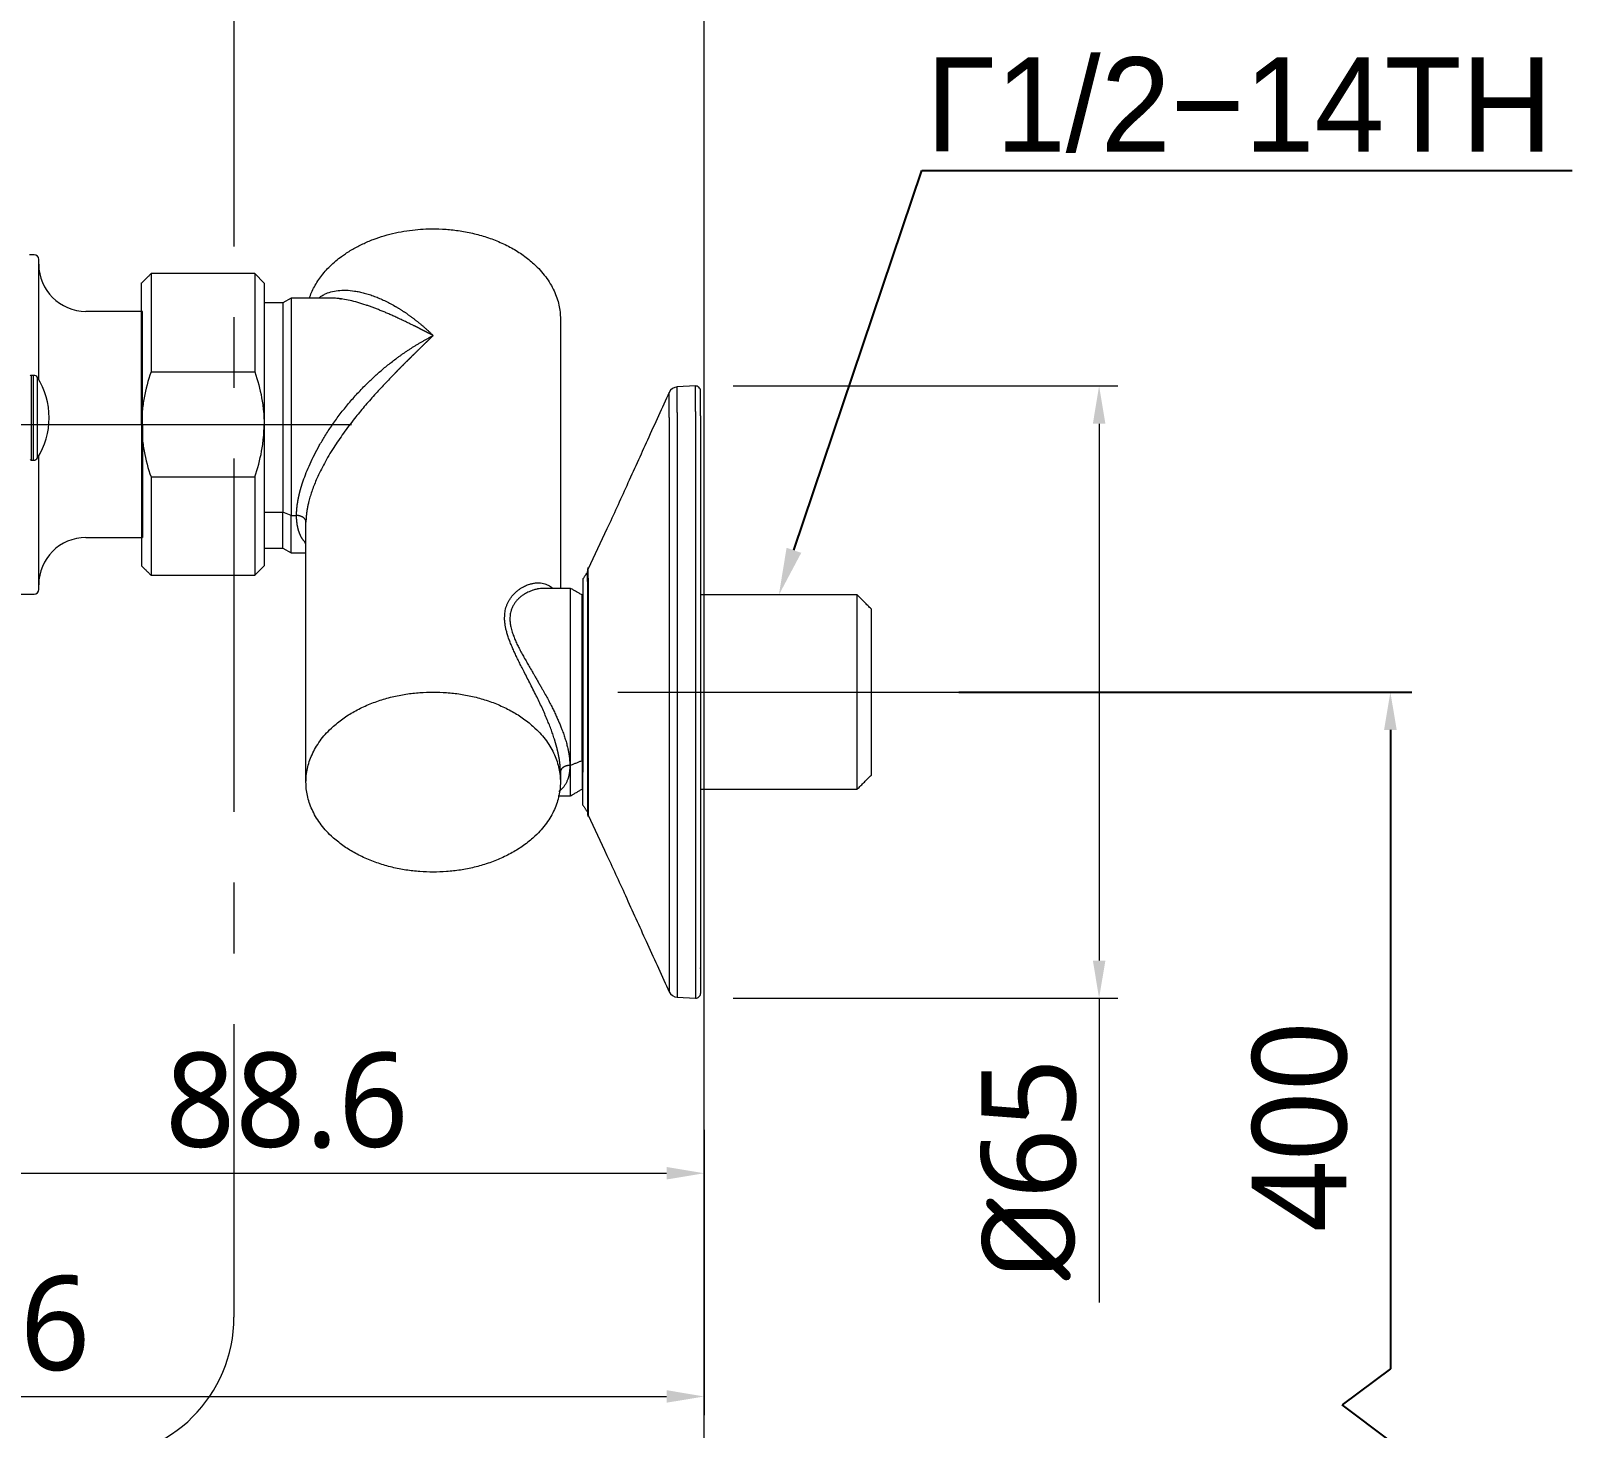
# Model space of a CAD drawing. Extents: x 4035 to 5163, y 0 to 827.
# Drawn here: x 4791 to 4954.6, y 117.9 to 266.2 of the extents above; entities that cross this region are included whole.
import ezdxf
from ezdxf import colors
from ezdxf.entities.mleader import LeaderData, LeaderLine
from ezdxf.math import Vec2, Vec3

# ---------------------------------------------------------------- set-up
doc = ezdxf.new("R2010")
doc.units = 0
doc.header["$LTSCALE"] = 30
doc.header["$MEASUREMENT"] = 0
doc.header["$PDMODE"] = 3
doc.header["$PDSIZE"] = -10
doc.linetypes.add('CENTER', pattern=[2, 1.25, -0.25, 0.25, -0.25])
doc.linetypes.add('HIDDEN2', pattern=[4.7625, 3.175, -1.5875])
doc.layers.get('0').update_dxf_attribs({"linetype": 'CONTINUOUS'})
doc.layers.get('DEFPOINTS').update_dxf_attribs({"linetype": 'CONTINUOUS'})
for name, color, linetype in [('1', 7, 'CONTINUOUS'), ('2', 1, 'HIDDEN2'), ('DEF_LAYER_ASSEM_MEMBER', 7, 'CONTINUOUS')]:
    doc.layers.add(name, color=color, linetype=linetype)
doc.layers.add('치수선', color=7, linetype='CONTINUOUS', lineweight=20)
doc.styles.add('Daelim Dimension', font='NanumGothic.ttf')
doc.styles.get("Standard").update_dxf_attribs({"font": 'SYMBOL'})
doc.dimstyles.new('DEFAULT', dxfattribs={"dimscale": 2, "dimtxt": 2, "dimasz": 2, "dimexe": 0, "dimexo": 2, "dimgap": 1, "dimtad": 1, "dimdec": 1, "dimzin": 9, "dimdsep": 46, "dimtxsty": 'Daelim Dimension', "dimcen": 0.5, "dimclrd": 252, "dimclre": 252, "dimclrt": 3, "dimadec": 1, "dimazin": 0, "dimtfac": 1, "dimtdec": 1, "dimtix": 1, "dimtmove": 0, "dimatfit": 3, "dimfxl": 1, "dimtolj": 1, "dimtzin": 1, "dimlwd": 9, "dimlwe": 9, "dimarcsym": 0})

# ---------------------------------------------------------------- blocks, each defined once
blk = doc.blocks.new('*D8')
at = {"color": 5, "lineweight": 9, "ltscale": 0.5, "transparency": 16777216}
for p, q in [((4773.91, 149.59), (4773.91, 142.97)), ((4862.5, 149.59), (4862.5, 142.97)), ((4777.91, 144.97), (4858.5, 144.97))]:
    blk.add_line(p, q, dxfattribs=at)
at = {"color": 5, "ltscale": 0.5, "transparency": 16777216}
for points in [[(4777.91, 145.64), (4777.91, 144.31), (4773.91, 144.97)], [(4858.5, 145.64), (4858.5, 144.31), (4862.5, 144.97)]]:
    blk.add_solid(points, dxfattribs=at)
at = {"layer": 'DEFPOINTS', "color": 0, "ltscale": 0.5, "transparency": 16777216}
for p in [(4773.91, 153.59), (4862.5, 153.59), (4862.5, 144.97)]:
    blk.add_point(p, dxfattribs=at)
at = {"color": 7, "ltscale": 0.5, "transparency": 16777216, "insert": (4818.21, 152.67), "char_height": 10, "attachment_point": 5, "style": 'Daelim Dimension'}
blk.add_mtext('\\A1;88.6', dxfattribs=at)
blk = doc.blocks.new('*D9')
at = {"color": 5, "lineweight": 9, "ltscale": 0.5, "transparency": 16777216}
for p, q in [((4698.91, 166.52), (4698.91, 119.29)), ((4862.5, 149.59), (4862.5, 119.29)), ((4702.91, 121.29), (4858.5, 121.29))]:
    blk.add_line(p, q, dxfattribs=at)
at = {"color": 5, "ltscale": 0.5, "transparency": 16777216}
for points in [[(4702.91, 121.96), (4702.91, 120.63), (4698.91, 121.29)], [(4858.5, 121.96), (4858.5, 120.63), (4862.5, 121.29)]]:
    blk.add_solid(points, dxfattribs=at)
at = {"layer": 'DEFPOINTS', "color": 0, "ltscale": 0.5, "transparency": 16777216}
for p in [(4698.91, 170.52), (4862.5, 153.59), (4862.5, 121.29)]:
    blk.add_point(p, dxfattribs=at)
at = {"color": 7, "ltscale": 0.5, "transparency": 16777216, "insert": (4780.71, 128.99), "char_height": 10, "attachment_point": 5, "style": 'Daelim Dimension'}
blk.add_mtext('\\A1;163.6', dxfattribs=at)
blk = doc.blocks.new('*D10')
at = {"color": 5, "lineweight": 9, "ltscale": 0.5, "transparency": 16777216}
for p, q in [((4865.58, 228.49), (4906.4, 228.49)), ((4904.4, 224.49), (4904.4, 167.54)), ((4865.58, 163.54), (4906.4, 163.54)), ((4904.4, 163.54), (4904.4, 131.25))]:
    blk.add_line(p, q, dxfattribs=at)
at = {"color": 5, "ltscale": 0.5, "transparency": 16777216}
for points in [[(4903.74, 224.49), (4905.07, 224.49), (4904.4, 228.49)], [(4903.74, 167.54), (4905.07, 167.54), (4904.4, 163.54)]]:
    blk.add_solid(points, dxfattribs=at)
at = {"layer": 'DEFPOINTS', "color": 0, "ltscale": 0.5, "transparency": 16777216}
for p in [(4861.58, 228.49), (4861.58, 163.54), (4904.4, 163.54)]:
    blk.add_point(p, dxfattribs=at)
at = {"color": 7, "ltscale": 0.5, "transparency": 16777216, "insert": (4896.96, 145.4), "char_height": 10, "attachment_point": 5, "rotation": 90, "style": 'Daelim Dimension'}
blk.add_mtext('\\A1;{\\fISOCPEUR|b0|i0|c0|p34;%%C}65', dxfattribs=at)

msp = doc.modelspace()

# ---------------------------------------------------------------- linework, layer by layer
at = {"color": 5, "ltscale": 0.5}
for p, q in [((4889.5, 196.02), (4937.57, 196.01)), ((4935.31, 192.01), (4935.31, 124.24)), ((4935.31, 124.24), (4930.2, 120.4)), ((4935.31, 116.56), (4930.2, 120.4))]:
    msp.add_line(p, q, dxfattribs=at)
msp.add_solid([(4934.64, 192.01), (4935.98, 192.01), (4935.31, 196.01)], dxfattribs=at)
at = {"layer": '1', "color": 7, "linetype": 'Continuous', "lineweight": 18}
for p, q in [((4814.8, 240.41), (4803.8, 240.41)), ((4815.8, 239.41), (4814.8, 240.41)), ((4817.8, 237.3), (4815.8, 237.3)), ((4818.67, 237.8), (4817.8, 237.3)), ((4817.8, 237.3), (4817.8, 215.11)), ((4818.67, 237.8), (4818.67, 214.75)), ((4823.04, 237.8), (4818.67, 237.8)), ((4847.24, 235.61), (4847.24, 207.02)), ((4791.34, 229.62), (4791.09, 229.62)), ((4858.78, 227.8), (4858.78, 227.81)), ((4861.58, 228.49), (4859.63, 228.39)), ((4862.1, 225.32), (4862.1, 227.99)), ((4862.1, 225.32), (4862.1, 225.26)), ((4862.1, 225.26), (4862.1, 164.04)), ((4791.09, 220.62), (4791.34, 220.62)), ((4817.8, 211.3), (4817.8, 215.11)), ((4818.67, 210.8), (4818.67, 214.75)), ((4815.8, 211.3), (4817.8, 211.3)), ((4817.8, 211.3), (4818.67, 210.8)), ((4814.8, 208.41), (4815.8, 209.41)), ((4818.67, 210.8), (4820.24, 210.8)), ((4803.8, 208.41), (4814.8, 208.41)), ((4849.63, 208.02), (4849.63, 187.53)), ((4850.1, 207.74), (4850.1, 208.8)), ((4850.1, 207.74), (4850.1, 207.71)), ((4848.32, 207.02), (4845.49, 207.02)), ((4849.54, 188.73), (4849.54, 206.32)), ((4849.63, 206.32), (4849.54, 206.32)), ((4850.1, 207.71), (4850.1, 183.23)), ((4878.74, 206.32), (4862.1, 206.32)), ((4878.74, 185.72), (4878.74, 206.32)), ((4880.24, 187.22), (4880.24, 204.82)), ((4849.54, 188.73), (4849.54, 185.72)), ((4847.24, 187.53), (4847.24, 186.47)), ((4849.63, 184.02), (4849.63, 187.53)), ((4846.99, 185.02), (4848.32, 185.02)), ((4862.1, 185.72), (4878.74, 185.72)), ((4850.2, 182.95), (4850.2, 182.82)), ((4862.1, 166.71), (4862.1, 166.77)), ((4859.63, 163.64), (4861.58, 163.54))]:
    msp.add_line(p, q, dxfattribs=at)
at = {"layer": '1', "color": 7, "linetype": 'Continuous', "lineweight": 13}
for p, q in [((4791.09, 229.62), (4791.09, 220.62)), ((4791.34, 220.62), (4791.34, 229.62)), ((4791.76, 220.86), (4791.76, 229.39)), ((4858.78, 225.15), (4858.78, 227.8)), ((4859.63, 225.68), (4859.63, 228.39)), ((4861.58, 225.78), (4861.58, 228.49)), ((4861.58, 225.78), (4861.58, 225.72)), ((4861.58, 225.72), (4861.58, 163.54)), ((4858.78, 225.15), (4858.78, 225.09)), ((4858.78, 225.09), (4858.78, 164.22)), ((4859.63, 225.68), (4859.63, 225.62)), ((4859.63, 225.62), (4859.63, 163.64)), ((4815.8, 215.11), (4817.8, 215.11)), ((4818.67, 214.75), (4817.8, 215.11)), ((4850.2, 208.12), (4850.2, 209.21)), ((4850.2, 208.12), (4850.2, 208.09)), ((4850.2, 208.09), (4850.2, 182.95)), ((4848.24, 188.24), (4848.32, 188.24)), ((4849.54, 188.73), (4849.63, 188.73))]:
    msp.add_line(p, q, dxfattribs=at)
at = {"layer": '1', "color": 7, "linetype": 'Continuous', "lineweight": 18}
for centre, radius, start, end in [((4791.09, 229.52), 0.1, 90, 180), ((4791.34, 229.12), 0.5, 32.2309, 90), ((4784.99, 225.12), 8, 0, 32.231), ((4859.69, 227.39), 1, 93, 155.2249), ((4861.6, 227.99), 0.5, 0, 93), ((4784.99, 225.12), 8, 327.769, 0), ((4791.34, 221.12), 0.5, 270, 327.7691), ((4791.09, 220.72), 0.1, 180, 270), ((4851.1, 208.8), 1, 155.2249, 180), ((4851.1, 183.23), 1, 180, 204.7751), ((4859.69, 164.64), 1, 204.7751, 267), ((4861.6, 164.04), 0.5, 267, 0)]:
    msp.add_arc(centre, radius, start, end, dxfattribs=at)
at = {"layer": '1', "color": 7, "linetype": 'Continuous', "lineweight": 13}
msp.add_ellipse((4861.6, 225.26), major_axis=(-0.5, 0), ratio=0.914699, start_param=4.712389, end_param=4.764749, dxfattribs=at)
at = {"layer": '1', "color": 7, "linetype": 'Continuous', "lineweight": 18}
for points, weights, knots in [([(4820.6, 237.8), (4823.05, 245.16), (4833.74, 245.16), (4847.24, 245.16), (4847.24, 235.61)], [0.922520828792, 0.753054396155, 1, 0.707106779268, 1], [0, 0, 0, 0.457443, 0.457443, 1, 1, 1]), ([(4848.32, 188.24), (4848.32, 196.02), (4848.32, 203.79), (4848.32, 207.02), (4848.32, 207.02)], [1, 0.707106778929, 1, 0.853505306114, 0.853553405252], [0, 0, 0, 0.666594, 0.666594, 1, 1, 1]), ([(4820.24, 186.47), (4820.24, 196.02), (4833.74, 196.02), (4847.24, 196.02), (4847.24, 186.47)], [1, 0.707106784669, 1, 0.707106784669, 1], [0, 0, 0, 0.5, 0.5, 1, 1, 1]), ([(4847.24, 186.47), (4847.24, 176.92), (4833.74, 176.92), (4820.24, 176.92), (4820.24, 186.47)], [1, 0.707106777704, 1, 0.707106777704, 1], [0, 0, 0, 0.5, 0.5, 1, 1, 1])]:
    msp.add_rational_spline(points, weights, degree=2, knots=knots, dxfattribs=at)
for points in [[(4803.8, 240.41), (4802.79, 239.4)], [(4803.8, 240.41), (4803.8, 229.98)], [(4814.8, 240.41), (4814.8, 229.98)], [(4815.8, 239.41), (4815.8, 224.41)], [(4803.8, 229.98), (4814.8, 229.98)], [(4803.8, 218.84), (4814.8, 218.84)], [(4820.24, 186.47), (4820.24, 214.05)], [(4802.79, 209.41), (4803.8, 208.41)], [(4850.1, 208.74), (4849.63, 208.02)], [(4849.54, 206.32), (4848.32, 207.02)], [(4880.24, 204.82), (4878.74, 206.32)], [(4878.74, 185.72), (4880.24, 187.22)], [(4848.32, 185.02), (4849.54, 185.72)], [(4849.63, 184.02), (4850.13, 183.25)]]:
    msp.add_open_spline(points, degree=1, dxfattribs=at)
for points, weights in [([(4802.8, 224.41), (4802.8, 239.41), (4802.8, 239.41)], [1, 0.707106796802, 1]), ([(4802.8, 224.41), (4802.8, 209.41), (4802.8, 209.41)], [1, 0.707106797408, 1]), ([(4815.8, 224.41), (4815.8, 209.41), (4815.8, 209.41)], [1, 0.707106781169, 1]), ([(4803.8, 218.84), (4803.8, 208.41), (4803.8, 208.41)], [1, 0.820970545354, 1]), ([(4814.8, 218.84), (4814.8, 208.41), (4814.8, 208.41)], [1, 0.820970545354, 1]), ([(4848.32, 185.02), (4848.32, 185.02), (4848.32, 188.24)], [0.85355340751, 0.853601476658, 1])]:
    msp.add_rational_spline(points, weights, degree=2, dxfattribs=at)
at = {"layer": '1', "color": 7, "linetype": 'Continuous', "lineweight": 13}
for points, knots in [([(4821.61, 237.84), (4821.69, 237.9), (4821.88, 238.04), (4822.29, 238.27), (4822.88, 238.49), (4823.64, 238.64), (4824.49, 238.67), (4825.26, 238.6), (4825.91, 238.48), (4826.43, 238.36), (4826.97, 238.2), (4827.51, 238.01), (4828.05, 237.79), (4828.58, 237.55), (4829.12, 237.28), (4829.52, 237.06), (4829.77, 236.91), (4829.87, 236.85), (4829.97, 236.79), (4830.07, 236.73), (4830.18, 236.67), (4830.28, 236.6), (4830.38, 236.54), (4830.48, 236.47), (4830.58, 236.41), (4830.69, 236.34), (4830.79, 236.27), (4830.89, 236.2), (4830.99, 236.13), (4831.1, 236.05), (4831.2, 235.98), (4831.3, 235.91), (4831.4, 235.83), (4831.51, 235.76), (4831.61, 235.68), (4831.71, 235.6), (4831.81, 235.52), (4831.91, 235.44), (4832.02, 235.36), (4832.12, 235.28), (4832.22, 235.2), (4832.32, 235.12), (4832.42, 235.03), (4832.53, 234.95), (4832.63, 234.86), (4832.73, 234.77), (4832.83, 234.68), (4832.93, 234.59), (4833.03, 234.5), (4833.14, 234.41), (4833.24, 234.32), (4833.34, 234.23), (4833.44, 234.13), (4833.54, 234.04), (4833.64, 233.94), (4833.71, 233.88), (4833.74, 233.85)], [0, 0, 0, 0, 0.028353, 0.067834, 0.13471, 0.204035, 0.276009, 0.35081, 0.390787, 0.431426, 0.472747, 0.514769, 0.554691, 0.595139, 0.636127, 0.677667, 0.685409, 0.693165, 0.700937, 0.708725, 0.716528, 0.724347, 0.732181, 0.740031, 0.747897, 0.755779, 0.763678, 0.771592, 0.779522, 0.787469, 0.795431, 0.803411, 0.811406, 0.819419, 0.827447, 0.835493, 0.843555, 0.851634, 0.85973, 0.867842, 0.875972, 0.884119, 0.892283, 0.900464, 0.908662, 0.916878, 0.925111, 0.933361, 0.941629, 0.949914, 0.958218, 0.966538, 0.974877, 0.983233, 0.991608, 1, 1, 1, 1]), ([(4833.74, 233.85), (4833.72, 233.86), (4833.67, 233.88), (4833.59, 233.92), (4833.52, 233.96), (4833.44, 234), (4833.37, 234.04), (4833.3, 234.07), (4833.22, 234.11), (4833.15, 234.15), (4833.08, 234.19), (4833, 234.22), (4832.93, 234.26), (4832.86, 234.3), (4832.78, 234.34), (4832.71, 234.37), (4832.64, 234.41), (4832.57, 234.45), (4832.5, 234.48), (4832.42, 234.52), (4832.35, 234.55), (4832.28, 234.59), (4832.21, 234.63), (4832.14, 234.66), (4832.07, 234.7), (4831.99, 234.73), (4831.92, 234.77), (4831.85, 234.8), (4831.78, 234.84), (4831.71, 234.87), (4831.5, 234.98), (4831.16, 235.15), (4830.69, 235.37), (4830.22, 235.59), (4829.78, 235.8), (4829.35, 235.99), (4828.93, 236.18), (4828.53, 236.35), (4828.13, 236.51), (4827.74, 236.67), (4827.36, 236.82), (4826.98, 236.95), (4826.44, 237.14), (4825.74, 237.36), (4824.92, 237.57), (4824.21, 237.7), (4823.62, 237.78), (4823.25, 237.8), (4823.05, 237.8), (4823.01, 237.8)], [0, 0, 0, 0, 0.006089, 0.012173, 0.018251, 0.024325, 0.030392, 0.036455, 0.042512, 0.048564, 0.05461, 0.060651, 0.066687, 0.072718, 0.078744, 0.084764, 0.090779, 0.096789, 0.102793, 0.108793, 0.114787, 0.120777, 0.126761, 0.13274, 0.138714, 0.144683, 0.150646, 0.156605, 0.162559, 0.168507, 0.174451, 0.215533, 0.25605, 0.296008, 0.335411, 0.372687, 0.409593, 0.446135, 0.482315, 0.518139, 0.553612, 0.588738, 0.623523, 0.709005, 0.792361, 0.873681, 0.92995, 0.985062, 1, 1, 1, 1]), ([(4819.24, 214.75), (4819.24, 214.76), (4819.24, 214.79), (4819.24, 214.82), (4819.24, 214.85), (4819.24, 214.89), (4819.24, 214.92), (4819.24, 214.95), (4819.24, 214.99), (4819.25, 215.02), (4819.25, 215.06), (4819.25, 215.09), (4819.25, 215.12), (4819.25, 215.16), (4819.25, 215.19), (4819.26, 215.23), (4819.26, 215.26), (4819.26, 215.3), (4819.26, 215.33), (4819.27, 215.37), (4819.27, 215.4), (4819.27, 215.44), (4819.27, 215.47), (4819.28, 215.51), (4819.28, 215.54), (4819.28, 215.58), (4819.29, 215.61), (4819.29, 215.65), (4819.3, 215.69), (4819.3, 215.72), (4819.3, 215.76), (4819.31, 215.79), (4819.31, 215.83), (4819.32, 215.87), (4819.32, 215.9), (4819.33, 215.94), (4819.33, 215.98), (4819.34, 216.02), (4819.34, 216.05), (4819.35, 216.09), (4819.36, 216.13), (4819.36, 216.16), (4819.37, 216.2), (4819.37, 216.24), (4819.38, 216.28), (4819.39, 216.31), (4819.39, 216.35), (4819.4, 216.39), (4819.41, 216.43), (4819.42, 216.47), (4819.42, 216.51), (4819.43, 216.54), (4819.44, 216.58), (4819.45, 216.62), (4819.45, 216.66), (4819.46, 216.7), (4819.47, 216.74), (4819.48, 216.78), (4819.49, 216.82), (4819.5, 216.85), (4819.5, 216.89), (4819.51, 216.93), (4819.52, 216.97), (4819.53, 217.01), (4819.54, 217.05), (4819.55, 217.09), (4819.56, 217.13), (4819.57, 217.17), (4819.58, 217.21), (4819.59, 217.25), (4819.6, 217.29), (4819.61, 217.33), (4819.62, 217.37), (4819.63, 217.41), (4819.64, 217.45), (4819.66, 217.5), (4819.67, 217.54), (4819.68, 217.58), (4819.69, 217.62), (4819.7, 217.66), (4819.71, 217.7), (4819.73, 217.74), (4819.74, 217.78), (4819.75, 217.82), (4819.76, 217.87), (4819.78, 217.91), (4819.79, 217.95), (4819.8, 217.99), (4819.81, 218.03), (4819.83, 218.07), (4819.84, 218.12), (4819.85, 218.16), (4819.87, 218.2), (4819.88, 218.24), (4819.9, 218.29), (4819.91, 218.33), (4819.92, 218.37), (4820.04, 218.69), (4820.27, 219.31), (4820.66, 220.24), (4821.13, 221.2), (4821.65, 222.18), (4822.27, 223.21), (4822.97, 224.29), (4823.77, 225.4), (4824.65, 226.51), (4825.6, 227.6), (4826.41, 228.44), (4827.04, 229.06), (4827.47, 229.46), (4827.91, 229.86), (4828.36, 230.25), (4828.82, 230.63), (4829.29, 231), (4829.65, 231.28), (4829.9, 231.46), (4830.03, 231.56), (4830.16, 231.65), (4830.29, 231.74), (4830.42, 231.84), (4830.55, 231.93), (4830.68, 232.02), (4830.82, 232.11), (4830.95, 232.2), (4831.08, 232.29), (4831.22, 232.38), (4831.35, 232.46), (4831.49, 232.55), (4831.62, 232.64), (4831.76, 232.72), (4831.9, 232.81), (4832.04, 232.89), (4832.17, 232.98), (4832.31, 233.06), (4832.45, 233.14), (4832.59, 233.22), (4832.74, 233.3), (4832.88, 233.38), (4833.02, 233.46), (4833.16, 233.54), (4833.31, 233.62), (4833.45, 233.69), (4833.6, 233.77), (4833.69, 233.82), (4833.74, 233.85)], [0, 0, 0, 0, 0.001754, 0.003508, 0.005263, 0.007018, 0.008774, 0.010529, 0.012286, 0.014042, 0.015799, 0.017557, 0.019315, 0.021073, 0.022832, 0.024592, 0.026352, 0.028112, 0.029874, 0.031635, 0.033398, 0.035161, 0.036925, 0.038689, 0.040454, 0.04222, 0.043987, 0.045754, 0.047522, 0.049291, 0.05106, 0.052831, 0.054602, 0.056374, 0.058147, 0.059921, 0.061696, 0.063472, 0.065249, 0.067026, 0.068805, 0.070585, 0.072365, 0.074147, 0.07593, 0.077714, 0.079499, 0.081285, 0.083072, 0.08486, 0.08665, 0.08844, 0.090232, 0.092025, 0.093819, 0.095615, 0.097412, 0.09921, 0.101009, 0.10281, 0.104612, 0.106415, 0.10822, 0.110026, 0.111833, 0.113642, 0.115453, 0.117265, 0.119078, 0.120893, 0.122709, 0.124527, 0.126346, 0.128167, 0.129989, 0.131813, 0.133639, 0.135466, 0.137295, 0.139125, 0.140958, 0.142791, 0.144627, 0.146464, 0.148303, 0.150144, 0.151987, 0.153831, 0.155677, 0.157525, 0.159375, 0.161226, 0.16308, 0.164935, 0.166792, 0.168651, 0.170512, 0.172375, 0.211207, 0.251097, 0.292165, 0.334519, 0.378256, 0.428217, 0.479775, 0.533028, 0.588065, 0.644968, 0.667664, 0.6906, 0.713781, 0.737211, 0.760893, 0.784832, 0.809031, 0.815432, 0.821845, 0.828271, 0.83471, 0.841161, 0.847626, 0.854103, 0.860593, 0.867097, 0.873613, 0.880143, 0.886686, 0.893242, 0.899811, 0.906394, 0.912991, 0.919601, 0.926225, 0.932862, 0.939513, 0.946178, 0.952856, 0.959549, 0.966256, 0.972976, 0.979711, 0.98646, 0.993223, 1, 1, 1, 1]), ([(4833.74, 233.85), (4833.72, 233.83), (4833.69, 233.79), (4833.63, 233.74), (4833.58, 233.69), (4833.53, 233.64), (4833.47, 233.59), (4833.42, 233.53), (4833.36, 233.48), (4833.31, 233.43), (4833.26, 233.38), (4833.2, 233.32), (4833.15, 233.27), (4833.1, 233.22), (4833.04, 233.17), (4832.99, 233.12), (4832.93, 233.06), (4832.88, 233.01), (4832.82, 232.96), (4832.77, 232.91), (4832.72, 232.85), (4832.66, 232.8), (4832.61, 232.75), (4832.55, 232.69), (4832.5, 232.64), (4832.44, 232.59), (4832.39, 232.54), (4832.34, 232.48), (4832.28, 232.43), (4832.23, 232.38), (4832.17, 232.32), (4832.12, 232.27), (4832.06, 232.22), (4832.01, 232.16), (4831.96, 232.11), (4831.9, 232.06), (4831.85, 232), (4831.79, 231.95), (4831.74, 231.9), (4831.68, 231.84), (4831.63, 231.79), (4831.57, 231.74), (4831.52, 231.68), (4831.46, 231.63), (4831.41, 231.58), (4831.36, 231.52), (4831.3, 231.47), (4831.25, 231.41), (4831.19, 231.36), (4831.14, 231.31), (4831.08, 231.25), (4831.03, 231.2), (4830.97, 231.14), (4830.92, 231.09), (4830.86, 231.04), (4830.81, 230.98), (4830.75, 230.93), (4830.7, 230.87), (4830.65, 230.82), (4830.59, 230.76), (4830.54, 230.71), (4830.48, 230.65), (4830.43, 230.6), (4830.37, 230.55), (4830.32, 230.49), (4830.26, 230.44), (4830.21, 230.38), (4830.16, 230.33), (4830.1, 230.27), (4830.05, 230.22), (4829.99, 230.16), (4829.94, 230.11), (4829.88, 230.05), (4829.83, 229.99), (4829.78, 229.94), (4829.72, 229.88), (4829.5, 229.66), (4829.12, 229.27), (4828.58, 228.7), (4828.05, 228.13), (4827.51, 227.53), (4826.97, 226.93), (4826.43, 226.31), (4825.91, 225.68), (4825.36, 225), (4824.8, 224.28), (4824.23, 223.5), (4823.69, 222.73), (4823.16, 221.93), (4822.66, 221.12), (4822.19, 220.29), (4821.77, 219.48), (4821.42, 218.74), (4821.13, 218.06), (4820.9, 217.44), (4820.7, 216.84), (4820.59, 216.43), (4820.52, 216.18), (4820.51, 216.11), (4820.49, 216.03), (4820.47, 215.95), (4820.45, 215.88), (4820.44, 215.8), (4820.42, 215.73), (4820.41, 215.65), (4820.39, 215.58), (4820.38, 215.51), (4820.37, 215.43), (4820.36, 215.38), (4820.35, 215.35), (4820.35, 215.35)], [0, 0, 0, 0, 0.003653, 0.007303, 0.010948, 0.014589, 0.018226, 0.021858, 0.025487, 0.029111, 0.032731, 0.036348, 0.03996, 0.043568, 0.047172, 0.050771, 0.054367, 0.057959, 0.061547, 0.06513, 0.06871, 0.072285, 0.075857, 0.079424, 0.082988, 0.086547, 0.090103, 0.093654, 0.097202, 0.100745, 0.104285, 0.107821, 0.111352, 0.11488, 0.118404, 0.121924, 0.12544, 0.128952, 0.13246, 0.135965, 0.139465, 0.142962, 0.146454, 0.149943, 0.153428, 0.15691, 0.160387, 0.163861, 0.16733, 0.170796, 0.174259, 0.177717, 0.181172, 0.184623, 0.18807, 0.191513, 0.194953, 0.198389, 0.201821, 0.205249, 0.208674, 0.212095, 0.215513, 0.218926, 0.222337, 0.225743, 0.229146, 0.232545, 0.23594, 0.239332, 0.242721, 0.246105, 0.249487, 0.252864, 0.256238, 0.259608, 0.262975, 0.296862, 0.330301, 0.363302, 0.395877, 0.430162, 0.463874, 0.497029, 0.529643, 0.569482, 0.608363, 0.646323, 0.683403, 0.72358, 0.762663, 0.800722, 0.837833, 0.86758, 0.896807, 0.925567, 0.953911, 0.957716, 0.961515, 0.965309, 0.969099, 0.972884, 0.976664, 0.98044, 0.984211, 0.987978, 0.991741, 0.9955, 0.999256, 1, 1, 1, 1]), ([(4820.2, 211.83), (4820.11, 211.93), (4820.01, 212.05), (4819.91, 212.19), (4819.88, 212.24), (4819.85, 212.28), (4819.82, 212.33), (4819.8, 212.37), (4819.77, 212.42), (4819.74, 212.47), (4819.72, 212.52), (4819.69, 212.56), (4819.67, 212.61), (4819.65, 212.66), (4819.62, 212.71), (4819.6, 212.76), (4819.58, 212.81), (4819.56, 212.87), (4819.54, 212.92), (4819.52, 212.97), (4819.5, 213.03), (4819.48, 213.08), (4819.46, 213.14), (4819.45, 213.19), (4819.43, 213.25), (4819.42, 213.3), (4819.4, 213.36), (4819.39, 213.42), (4819.37, 213.48), (4819.36, 213.54), (4819.35, 213.6), (4819.34, 213.66), (4819.32, 213.72), (4819.31, 213.78), (4819.31, 213.84), (4819.3, 213.9), (4819.29, 213.96), (4819.28, 214.03), (4819.27, 214.09), (4819.27, 214.15), (4819.26, 214.22), (4819.26, 214.28), (4819.25, 214.35), (4819.25, 214.42), (4819.25, 214.48), (4819.24, 214.55), (4819.24, 214.62), (4819.24, 214.68), (4819.24, 214.73), (4819.24, 214.75)], [0, 0, 0, 0, 0.153746, 0.172822, 0.191857, 0.210852, 0.229808, 0.248724, 0.267602, 0.286443, 0.305247, 0.324014, 0.342747, 0.361445, 0.380108, 0.398739, 0.417338, 0.435904, 0.45444, 0.472946, 0.491422, 0.509869, 0.528289, 0.546682, 0.565048, 0.583389, 0.601705, 0.619997, 0.638266, 0.656512, 0.674737, 0.692941, 0.711125, 0.729289, 0.747435, 0.765564, 0.783676, 0.801771, 0.819852, 0.837918, 0.855971, 0.87401, 0.892038, 0.910055, 0.928061, 0.946058, 0.964046, 0.982027, 1, 1, 1, 1]), ([(4847.04, 189.37), (4847.03, 189.38), (4847.03, 189.4), (4847.02, 189.44), (4847.01, 189.48), (4847, 189.52), (4847, 189.57), (4846.99, 189.61), (4846.98, 189.65), (4846.97, 189.69), (4846.96, 189.73), (4846.95, 189.77), (4846.94, 189.82), (4846.93, 189.86), (4846.92, 189.9), (4846.91, 189.94), (4846.9, 189.99), (4846.89, 190.03), (4846.88, 190.07), (4846.86, 190.11), (4846.85, 190.16), (4846.84, 190.2), (4846.83, 190.24), (4846.82, 190.29), (4846.81, 190.33), (4846.79, 190.37), (4846.78, 190.42), (4846.77, 190.46), (4846.76, 190.51), (4846.75, 190.55), (4846.73, 190.59), (4846.72, 190.64), (4846.71, 190.68), (4846.69, 190.73), (4846.68, 190.77), (4846.67, 190.82), (4846.65, 190.86), (4846.59, 191.07), (4846.47, 191.44), (4846.28, 191.98), (4846.07, 192.53), (4845.83, 193.11), (4845.57, 193.72), (4845.29, 194.35), (4844.99, 194.99), (4844.67, 195.65), (4844.33, 196.32), (4843.98, 197.01), (4843.64, 197.67), (4843.33, 198.28), (4843.05, 198.83), (4842.8, 199.32), (4842.57, 199.79), (4842.35, 200.26), (4842.15, 200.72), (4841.95, 201.18), (4841.78, 201.64), (4841.63, 202.08), (4841.51, 202.5), (4841.42, 202.88), (4841.37, 203.2), (4841.34, 203.47), (4841.32, 203.69), (4841.32, 203.95), (4841.33, 204.23), (4841.36, 204.54), (4841.42, 204.83), (4841.51, 205.13), (4841.63, 205.43), (4841.77, 205.72), (4841.95, 206), (4842.14, 206.25), (4842.35, 206.48), (4842.57, 206.68), (4842.8, 206.87), (4843.05, 207.04), (4843.29, 207.18), (4843.53, 207.3), (4843.75, 207.39), (4844.02, 207.48), (4844.33, 207.56), (4844.67, 207.61), (4844.99, 207.61), (4845.29, 207.58), (4845.57, 207.52), (4845.83, 207.42), (4846.07, 207.3), (4846.24, 207.18), (4846.33, 207.1), (4846.36, 207.07)], [0, 0, 0, 0, 0.001206, 0.002772, 0.004338, 0.005906, 0.007476, 0.009047, 0.010619, 0.012193, 0.013769, 0.015347, 0.016926, 0.018507, 0.020089, 0.021674, 0.02326, 0.024848, 0.026438, 0.028029, 0.029623, 0.031218, 0.032816, 0.034416, 0.036017, 0.037621, 0.039227, 0.040834, 0.042444, 0.044056, 0.045671, 0.047287, 0.048906, 0.050527, 0.052151, 0.053776, 0.055404, 0.057035, 0.07599, 0.095218, 0.114756, 0.134641, 0.156646, 0.17888, 0.201383, 0.224196, 0.249246, 0.274259, 0.298408, 0.322254, 0.341148, 0.359575, 0.377561, 0.395135, 0.412329, 0.430933, 0.448964, 0.466479, 0.483538, 0.499027, 0.514217, 0.523907, 0.533616, 0.54336, 0.557946, 0.572475, 0.58762, 0.603081, 0.620187, 0.63775, 0.655831, 0.674488, 0.691753, 0.709402, 0.727466, 0.745974, 0.764953, 0.780988, 0.797171, 0.813517, 0.838339, 0.863143, 0.885961, 0.908456, 0.930665, 0.952631, 0.972511, 0.992042, 1, 1, 1, 1]), ([(4845.5, 207.02), (4845.47, 207.02), (4845.35, 207.01), (4845.12, 207), (4844.9, 206.97), (4844.69, 206.93), (4844.54, 206.89), (4844.37, 206.84), (4844.17, 206.77), (4843.94, 206.68), (4843.65, 206.54), (4843.38, 206.39), (4843.11, 206.2), (4842.86, 206), (4842.62, 205.76), (4842.42, 205.5), (4842.23, 205.21), (4842.08, 204.9), (4841.98, 204.59), (4841.92, 204.31), (4841.89, 204.06), (4841.87, 203.75), (4841.9, 203.38), (4841.96, 203), (4842.04, 202.66), (4842.13, 202.36), (4842.25, 202.01), (4842.42, 201.59), (4842.62, 201.13), (4842.86, 200.65), (4843.11, 200.18), (4843.38, 199.69), (4843.65, 199.21), (4843.94, 198.72), (4844.17, 198.31), (4844.37, 197.97), (4844.54, 197.69), (4844.69, 197.43), (4844.86, 197.13), (4845.03, 196.84), (4845.22, 196.5), (4845.45, 196.1), (4845.71, 195.64), (4845.99, 195.11), (4846.25, 194.61), (4846.49, 194.14), (4846.7, 193.69), (4846.9, 193.26), (4847.08, 192.85), (4847.25, 192.44), (4847.42, 192), (4847.6, 191.52), (4847.76, 191.01), (4847.91, 190.52), (4847.99, 190.17), (4848.04, 189.97), (4848.05, 189.89), (4848.07, 189.82), (4848.08, 189.74), (4848.1, 189.67), (4848.11, 189.6), (4848.12, 189.52), (4848.13, 189.45), (4848.15, 189.38), (4848.16, 189.31), (4848.17, 189.24), (4848.18, 189.17), (4848.19, 189.1), (4848.19, 189.03), (4848.2, 188.96), (4848.21, 188.89), (4848.21, 188.82), (4848.22, 188.76), (4848.22, 188.69), (4848.23, 188.62), (4848.23, 188.56), (4848.24, 188.49), (4848.24, 188.43), (4848.24, 188.36), (4848.24, 188.3), (4848.24, 188.26), (4848.24, 188.24)], [0, 0, 0, 0, 0.007669, 0.026574, 0.04931, 0.055895, 0.070113, 0.081635, 0.090897, 0.11333, 0.132392, 0.154095, 0.173753, 0.195135, 0.214934, 0.236053, 0.2559, 0.276692, 0.296653, 0.310306, 0.323831, 0.337266, 0.357432, 0.37787, 0.391093, 0.40467, 0.41863, 0.438478, 0.459595, 0.479395, 0.500777, 0.520436, 0.542138, 0.561198, 0.583633, 0.592898, 0.604417, 0.618619, 0.62522, 0.640804, 0.654685, 0.666863, 0.689758, 0.711279, 0.731431, 0.750218, 0.767869, 0.785021, 0.801681, 0.817856, 0.833556, 0.855086, 0.876117, 0.896681, 0.916808, 0.920063, 0.923312, 0.926555, 0.929793, 0.933026, 0.936253, 0.939476, 0.942694, 0.945908, 0.949117, 0.952322, 0.955523, 0.95872, 0.961913, 0.965103, 0.968289, 0.971472, 0.974652, 0.977829, 0.981003, 0.984175, 0.987344, 0.990511, 0.993676, 0.996839, 1, 1, 1, 1]), ([(4848.24, 188.24), (4848.24, 188.23), (4848.24, 188.21), (4848.24, 188.18), (4848.24, 188.14), (4848.24, 188.11), (4848.24, 188.08), (4848.24, 188.05), (4848.24, 188.02), (4848.24, 187.99), (4848.23, 187.96), (4848.23, 187.93), (4848.23, 187.9), (4848.23, 187.88), (4848.23, 187.85), (4848.23, 187.82), (4848.22, 187.79), (4848.22, 187.76), (4848.22, 187.73), (4848.21, 187.7), (4848.21, 187.67), (4848.21, 187.64), (4848.21, 187.62), (4848.2, 187.59), (4848.2, 187.56), (4848.2, 187.53), (4848.19, 187.5), (4848.19, 187.48), (4848.18, 187.45), (4848.18, 187.42), (4848.17, 187.39), (4848.17, 187.37), (4848.16, 187.34), (4848.16, 187.31), (4848.15, 187.29), (4848.15, 187.26), (4848.14, 187.23), (4848.14, 187.21), (4848.13, 187.18), (4848.13, 187.15), (4848.12, 187.13), (4848.11, 187.1), (4848.11, 187.08), (4848.1, 187.05), (4848.1, 187.02), (4848.09, 187), (4848.08, 186.97), (4848.07, 186.95), (4848.07, 186.92), (4848.06, 186.9), (4848.05, 186.87), (4848.04, 186.85), (4848.04, 186.83), (4848.03, 186.8), (4847.99, 186.68), (4847.91, 186.48), (4847.76, 186.21), (4847.6, 185.97), (4847.41, 185.76), (4847.24, 185.6), (4847.13, 185.51), (4847.08, 185.48)], [0, 0, 0, 0, 0.007826, 0.015654, 0.023483, 0.031315, 0.03915, 0.046986, 0.054826, 0.062667, 0.070512, 0.078359, 0.086209, 0.094063, 0.101919, 0.109778, 0.117641, 0.125507, 0.133377, 0.14125, 0.149127, 0.157008, 0.164892, 0.172781, 0.180673, 0.18857, 0.196471, 0.204377, 0.212287, 0.220202, 0.228121, 0.236045, 0.243974, 0.251907, 0.259846, 0.26779, 0.27574, 0.283694, 0.291655, 0.29962, 0.307592, 0.315569, 0.323551, 0.33154, 0.339535, 0.347536, 0.355543, 0.363557, 0.371576, 0.379603, 0.387636, 0.395675, 0.403722, 0.411775, 0.419835, 0.521406, 0.625179, 0.731317, 0.839971, 0.939372, 1, 1, 1, 1])]:
    msp.add_open_spline(points, degree=3, knots=knots, dxfattribs=at)
at = {"layer": '1', "color": 7, "linetype": 'Continuous', "lineweight": 18}
for points, knots in [([(4822.82, 237.83), (4823.17, 237.87), (4823.56, 237.86), (4823.97, 237.73), (4824, 237.72)], [0, 0, 0, 0, 0.921148, 1, 1, 1, 1]), ([(4803.8, 229.98), (4803.48, 229.07), (4803.11, 227.71), (4802.91, 226.3), (4802.82, 225.36), (4802.8, 224.89), (4802.8, 224.41)], [0, 0, 0, 0, 0.5, 0.75, 0.75, 1, 1, 1, 1]), ([(4814.8, 229.98), (4815.11, 229.07), (4815.49, 227.71), (4815.69, 226.3), (4815.77, 225.36), (4815.8, 224.89), (4815.8, 224.41)], [0, 0, 0, 0, 0.5, 0.75, 0.75, 1, 1, 1, 1]), ([(4858.78, 227.8), (4858.03, 226.17), (4856.56, 222.96), (4854.33, 218.01), (4852.22, 213.41), (4850.86, 210.49), (4850.2, 209.08)], [0, 0, 0, 0, 0.281066, 0.537113, 0.775366, 1, 1, 1, 1]), ([(4802.8, 224.41), (4802.8, 223.93), (4802.82, 223.45), (4802.91, 222.51), (4803.11, 221.11), (4803.48, 219.74), (4803.8, 218.84)], [0, 0, 0, 0, 0.25, 0.25, 0.5, 1, 1, 1, 1]), ([(4814.8, 218.84), (4815.11, 219.74), (4815.49, 221.11), (4815.69, 222.51), (4815.77, 223.45), (4815.8, 223.93), (4815.8, 224.41)], [0, 0, 0, 0, 0.5, 0.75, 0.75, 1, 1, 1, 1]), ([(4820.35, 215.35), (4820.35, 215.33), (4820.34, 215.28), (4820.33, 215.21), (4820.32, 215.14), (4820.31, 215.07), (4820.3, 215), (4820.29, 214.93), (4820.29, 214.86), (4820.28, 214.79), (4820.27, 214.72), (4820.27, 214.65), (4820.26, 214.58), (4820.26, 214.51), (4820.25, 214.45), (4820.25, 214.38), (4820.25, 214.31), (4820.24, 214.24), (4820.24, 214.18), (4820.24, 214.11), (4820.24, 214.07), (4820.24, 214.05)], [0, 0, 0, 0, 0.042906, 0.096383, 0.149814, 0.203199, 0.256541, 0.309842, 0.363104, 0.416329, 0.46952, 0.522679, 0.575807, 0.628907, 0.681981, 0.735031, 0.78806, 0.841069, 0.89406, 0.947037, 1, 1, 1, 1]), ([(4847.24, 187.53), (4847.24, 187.54), (4847.24, 187.56), (4847.24, 187.6), (4847.24, 187.63), (4847.24, 187.67), (4847.24, 187.7), (4847.24, 187.74), (4847.24, 187.77), (4847.24, 187.81), (4847.23, 187.84), (4847.23, 187.88), (4847.23, 187.91), (4847.23, 187.95), (4847.23, 187.98), (4847.22, 188.02), (4847.22, 188.05), (4847.22, 188.09), (4847.22, 188.13), (4847.21, 188.16), (4847.21, 188.2), (4847.21, 188.24), (4847.2, 188.27), (4847.2, 188.31), (4847.2, 188.35), (4847.19, 188.38), (4847.19, 188.42), (4847.18, 188.46), (4847.18, 188.5), (4847.17, 188.53), (4847.17, 188.57), (4847.16, 188.61), (4847.16, 188.65), (4847.15, 188.69), (4847.15, 188.73), (4847.14, 188.76), (4847.14, 188.8), (4847.13, 188.84), (4847.13, 188.88), (4847.12, 188.92), (4847.11, 188.96), (4847.11, 189), (4847.1, 189.04), (4847.09, 189.08), (4847.08, 189.12), (4847.08, 189.16), (4847.07, 189.2), (4847.06, 189.24), (4847.05, 189.28), (4847.05, 189.32), (4847.04, 189.35), (4847.04, 189.37), (4847.04, 189.37)], [0, 0, 0, 0, 0.020194, 0.040386, 0.060577, 0.080767, 0.100956, 0.121146, 0.141336, 0.161527, 0.18172, 0.201914, 0.22211, 0.242309, 0.262511, 0.282716, 0.302925, 0.323138, 0.343356, 0.363579, 0.383808, 0.404042, 0.424283, 0.444531, 0.464785, 0.485048, 0.505318, 0.525597, 0.545885, 0.566182, 0.586489, 0.606806, 0.627133, 0.647471, 0.667821, 0.688182, 0.708556, 0.728942, 0.749341, 0.769754, 0.79018, 0.810621, 0.831076, 0.851546, 0.872032, 0.892534, 0.913051, 0.933586, 0.954137, 0.974706, 0.995293, 1, 1, 1, 1]), ([(4850.2, 182.95), (4850.86, 181.54), (4852.22, 178.62), (4854.33, 174.02), (4856.56, 169.07), (4858.03, 165.86), (4858.78, 164.23)], [0, 0, 0, 0, 0.224634, 0.462887, 0.718934, 1, 1, 1, 1])]:
    msp.add_open_spline(points, degree=3, knots=knots, dxfattribs=at)
at = {"layer": '1', "color": 7, "linetype": 'Continuous', "lineweight": 13}
for points in [[(4818.67, 214.75), (4819.24, 214.75)], [(4849.54, 188.73), (4848.32, 188.24)]]:
    msp.add_open_spline(points, degree=1, dxfattribs=at)
for points, weights in [([(4820.24, 214.05), (4820.24, 214.46), (4819.83, 214.75), (4819.24, 214.75)], [1.1715731181, 0.942808127846, 0.942808960638, 1.17157561647]), ([(4848.24, 188.24), (4847.65, 188.24), (4847.24, 187.94), (4847.24, 187.53)], [1.1715801346, 0.942806331389, 0.942806621802, 1.17158100583])]:
    msp.add_rational_spline(points, weights, degree=3, dxfattribs=at)
at = {"layer": '2', "color": 7, "linetype": 'Continuous', "lineweight": 18}
for p, q in [((4791.38, 242.41), (4790.89, 242.41)), ((4791.88, 229.2), (4791.88, 241.91)), ((4802.88, 236.41), (4796.88, 236.41)), ((4802.88, 224.41), (4802.88, 236.41)), ((4802.88, 224.41), (4802.88, 212.41)), ((4791.88, 206.91), (4791.88, 221.05)), ((4796.88, 212.41), (4802.88, 212.41)), ((4756.38, 206.41), (4791.38, 206.41))]:
    msp.add_line(p, q, dxfattribs=at)
for centre, radius, start, end in [((4791.38, 241.91), 0.5, 0, 90), ((4796.88, 241.41), 5, 180, 270), ((4796.88, 207.41), 5, 90, 180), ((4791.38, 206.91), 0.5, 270, 0)]:
    msp.add_arc(centre, radius, start, end, dxfattribs=at)
at = {"layer": 'DEF_LAYER_ASSEM_MEMBER', "color": 1, "linetype": 'CENTER', "lineweight": 5}
for p, q in [((4812.6, 340.8), (4812.6, 129.72)), ((4788.9, 224.41), (4825.06, 224.41)), ((4853.34, 196.02), (4889.5, 196.02))]:
    msp.add_line(p, q, dxfattribs=at)
msp.add_arc((4797.6, 129.72), 15, 270, 0, dxfattribs=at)
at = {"layer": '치수선'}
msp.add_line((4862.5, 100.23), (4862.5, 622.8), dxfattribs=at)

# ---------------------------------------------------------------- texts
at = {"color": 7, "ltscale": 0.5, "insert": (4925.71, 149.94), "char_height": 10, "attachment_point": 5, "rotation": 90, "style": 'Daelim Dimension'}
msp.add_mtext('\\A1;400', dxfattribs=at)

# ---------------------------------------------------------------- dimensions: what is measured, and where the dimension line sits
at = {"color": 5, "ltscale": 0.5}
dim = msp.add_linear_dim(base=(4904.4, 163.54), p1=(4861.58, 228.49), p2=(4861.58, 163.54), angle=90, text='{\\fISOCPEUR|b0|i0|c0|p34;%%C}<>', dimstyle='DEFAULT', override={"dimtxt": 5, "dimexe": 1, "dimdec": 0, "dimclrd": 5, "dimclre": 5, "dimclrt": 7}, dxfattribs=at)
dim.commit()
dim.dimension.update_dxf_attribs({"geometry": '*D10', "text_midpoint": (4904.4, 145.4), "dimtype": 160})
for base, p1, picture, middle in [((4862.5, 121.29), (4698.91, 170.52), '*D9', (4780.71, 128.99)), ((4862.5, 144.97), (4773.91, 153.59), '*D8', (4818.21, 152.67))]:
    dim = msp.add_linear_dim(base=base, p1=p1, p2=(4862.5, 153.59), dimstyle='DEFAULT', override={"dimtxt": 5, "dimexe": 1, "dimclrd": 5, "dimclre": 5, "dimclrt": 7}, dxfattribs=at)
    dim.commit()
    dim.dimension.update_dxf_attribs({"geometry": picture, "text_midpoint": middle})

# ---------------------------------------------------------------- leaders
at = {"ltscale": 0.5}
ml = msp.add_multileader_mtext('Standard', dxfattribs=at)
ml.set_content('G1/2-14TH', color=256)
ml.set_leader_properties(color=5)
ml.build(insert=Vec2(0, 0))
ml.multileader.update_dxf_attribs({"text_left_attachment_type": 6, "text_right_attachment_type": 6, "dogleg_length": 0.36, "arrow_head_size": 5})
ctx = ml.context
ctx.base_point, ctx.char_height, ctx.arrow_head_size, ctx.landing_gap_size, ctx.plane_origin = Vec3(4885.96, 251.36), 10, 5, 0.09, Vec3(4870.42, 206.32)
ctx.left_attachment, ctx.right_attachment = 6, 6
notes = []
notes.append((ctx, [(0, (1, 1, 0), (4885.6, 251.36), (1, 0), 0.36, [(0, [(4870.42, 206.32)], 0, [])])]))
ctx.mtext.insert, ctx.mtext.flow_direction = Vec3(4886.05, 263.36), 5
for ctx, leaders in notes:
    for number, flags, end, landing, length, lines in leaders:
        leader = LeaderData()
        leader.index, (leader.has_last_leader_line, leader.has_dogleg_vector, leader.attachment_direction) = number, flags
        leader.last_leader_point, leader.dogleg_vector, leader.dogleg_length = Vec3(end), Vec3(landing), length
        for number, points, colour, breaks in lines:
            line = LeaderLine()
            line.index, line.vertices, line.color, line.breaks = number, Vec3.list(points), colors.encode_raw_color(colour), breaks
            leader.lines.append(line)
        ctx.leaders.append(leader)

doc.saveas('drawing.dxf')
